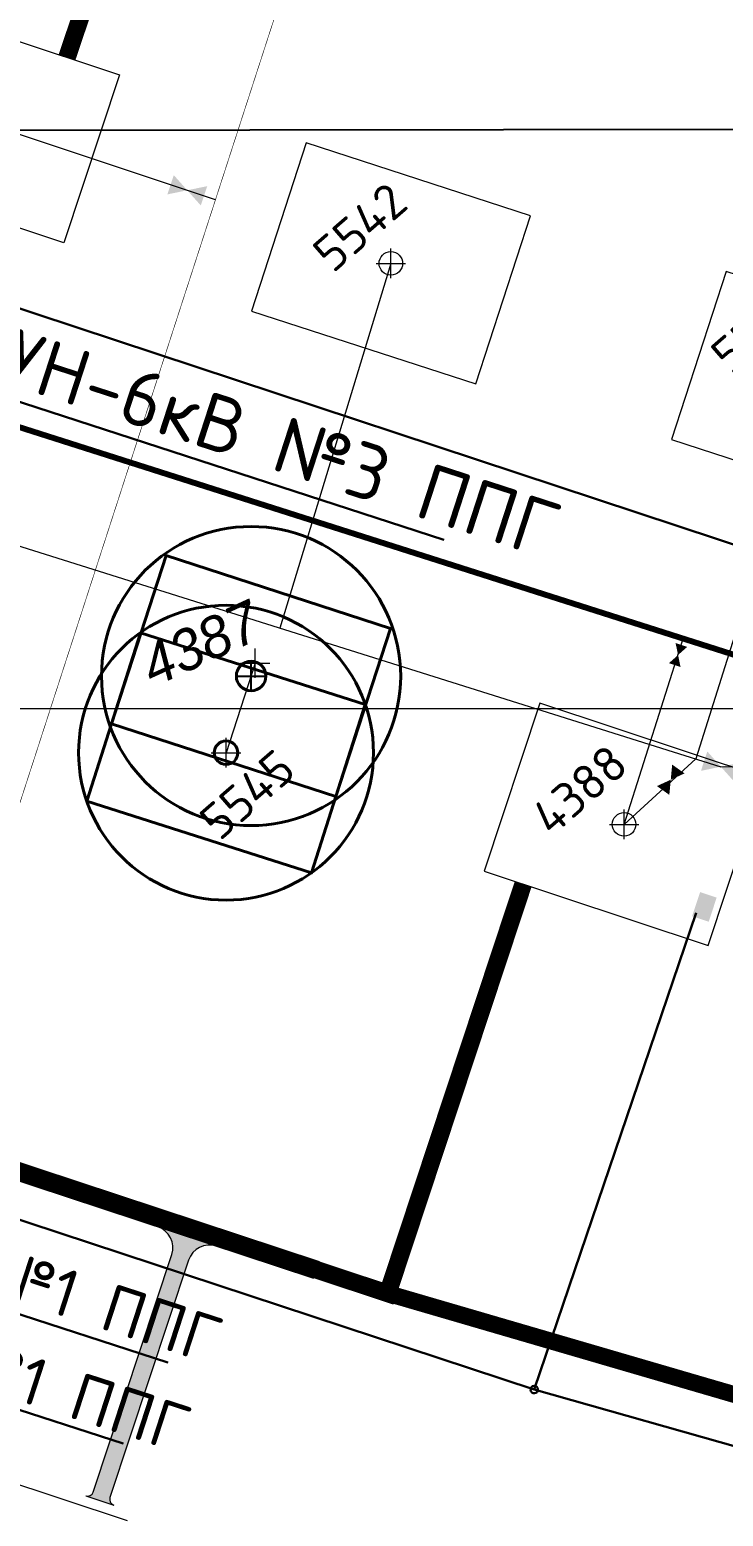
# Model space of a CAD drawing. Header units: millimetres. Extents: x 519 to 9564855, y -810 to 5021775.
# Drawn here: x 9538190 to 9538425, y 4997726 to 4998230 of the extents above; entities that cross this region are included whole.
import ezdxf
from ezdxf.enums import TextEntityAlignment as Align

# ---------------------------------------------------------------- set-up
doc = ezdxf.new("R2010")
doc.units = ezdxf.units.MM
doc.header["$LTSCALE"] = 2
doc.header["$MEASUREMENT"] = 0
doc.header["$PDMODE"] = 2
doc.header["$PDSIZE"] = 5
for name, color, linetype in [('0_ANNOT_Dimensions', 7, 'Continuous'), ('160 скважин на 2012 г. подъездные дороги', 40, 'Continuous'), ('Existing roads', 41, 'Continuous'), ('Injection lines', 164, 'Continuous'), ('OilColl&Flowlines', 3, 'Continuous'), ('Скважины на 2014 год', 70, 'Continuous'), ('Скважины на 2021 год', 7, 'Continuous'), ('Скважины на 2025 год _ОСМОТР', 5, 'Continuous')]:
    doc.layers.add(name, color=color, linetype=linetype)
for name, color, linetype, lineweight in [('WELLS(drilled after 2000y)', 6, 'Continuous', 40), ('Скважины на 2024 год-125', 10, 'Continuous', 40), ('Электро', 1, 'Continuous', 30), ('Электроснаб', 1, 'Continuous', 18), ('Электроснабжене', 1, 'Continuous', 18)]:
    doc.layers.add(name, color=color, linetype=linetype, lineweight=lineweight)
doc.styles.add('Elect', font='isocpeur.ttf')
doc.styles.add('Line_GUGK', font='')
doc.styles.get("Standard").update_dxf_attribs({"font": 'isocpeur.ttf', "width": 0.5})
doc.styles.get('Line_GUGK').set_extended_font_data('Bm431', italic=True)
doc.dimstyles.new('ISO-25', dxfattribs={"dimtxt": 15, "dimasz": 10, "dimexe": 5, "dimexo": 5, "dimgap": 5, "dimtad": 1, "dimtxsty": 'Standard', "dimblk": 'OBLIQUE', "dimcen": 50, "dimadec": 0, "dimazin": 0, "dimtfac": 1, "dimtmove": 0, "dimatfit": 3, "dimfxl": 0, "dimarcsym": 0})

# ---------------------------------------------------------------- blocks, each defined once
blk = doc.blocks.new('92051501$0$VALVE')
at = {"layer": 'OilColl&Flowlines'}
for points in [[(-5.97, -3.45), (-5.97, 3.45), (0, 0)], [(5.97, -3.45), (0, 0), (5.97, 3.45)]]:
    blk.add_solid(points, dxfattribs=at)
blk = doc.blocks.new('_Oblique')
at = {"color": 0, "linetype": 'ByBlock', "lineweight": -2}
blk.add_line((-0.5, -0.5), (0.5, 0.5), dxfattribs=at)
blk = doc.blocks.new('*D111')
at = {"layer": '0_ANNOT_Dimensions', "color": 0, "lineweight": -2, "transparency": 16777216}
for p, q in [((9540956.59, 4998203), (9540956.59, 4998205.09)), ((9540956.6, 4998200.09), (9521531.28, 4998171.79)), ((9521531.28, 4998174.7), (9521531.28, 4998176.79))]:
    blk.add_line(p, q, dxfattribs=at)
at = {"layer": 'DEFPOINTS', "color": 0, "linetype": 'ByBlock', "lineweight": 25, "transparency": 16777216}
for p in [(9540956.6, 4998198), (9521531.28, 4998171.79), (9521531.29, 4998169.71)]:
    blk.add_point(p, dxfattribs=at)
at = {"layer": '0_ANNOT_Dimensions', "color": 0, "linetype": 'ByBlock', "lineweight": -2, "transparency": 16777216, "xscale": 10, "yscale": 10, "zscale": 10}
for p, rotation in [((9540956.6, 4998200.09), 0.08345723362022996), ((9521531.28, 4998171.79), 180.0834572336203)]:
    blk.add_blockref('_Oblique', p, dxfattribs=dict(at, rotation=rotation))
at = {"layer": '0_ANNOT_Dimensions', "color": 0, "linetype": 'ByBlock', "lineweight": 25, "transparency": 16777216, "insert": (9531243.92, 4998199.94), "char_height": 15, "attachment_point": 5, "rotation": 0.0835, "bg_fill": 3, "box_fill_scale": 1.25, "bg_fill_color": 256, "bg_fill_true_color": 13158600, "bg_fill_transparency": 0}
blk.add_mtext('19425,33', dxfattribs=at)

msp = doc.modelspace()

# ---------------------------------------------------------------- hatches: boundary and pattern name
at = {"layer": 'Existing roads', "lineweight": 0}
msp.add_hatch(color=256, dxfattribs=at).paths.add_polyline_path([(9538243.88034, 4997812.83844, -0.414213562), (9538253.35668, 4997817.6028), (9538233.41745, 4997824.20033, -0.414213562), (9538238.1818, 4997814.72399), (9538211.53391, 4997734.18804, -0.414213562), (9538209.00689, 4997732.91754), (9538218.50291, 4997729.77548, -0.414213562), (9538217.23244, 4997732.30245)])
at = {"layer": 'Электро'}
msp.add_hatch(color=256, dxfattribs=at).paths.add_polyline_path([(9538414.674, 4997929.52523), (9538420.28623, 4997927.66824), (9538422.99346, 4997935.8501), (9538417.38123, 4997937.70709)])
at = {"layer": 'Электроснаб', "lineweight": 0}
msp.add_hatch(color=1, dxfattribs=at).paths.add_polyline_path([(9538414.674, 4997929.52523), (9538420.28623, 4997927.66824), (9538422.99346, 4997935.8501), (9538417.38123, 4997937.70709)])
at = {"layer": 'Электроснабжене', "lineweight": 0}
msp.add_hatch(color=1, dxfattribs=at).paths.add_polyline_path([(9538414.674, 4997929.52523), (9538420.28623, 4997927.66824), (9538422.99346, 4997935.8501), (9538417.38123, 4997937.70709)])

# ---------------------------------------------------------------- linework, layer by layer
at = {"layer": '160 скважин на 2012 г. подъездные дороги', "linetype": 'ByBlock', "lineweight": 0, "ltscale": 80}
msp.add_lwpolyline([(9538216.36143, 4998261.49574, 6, 6, 0), (9538202.65132, 4998220.872, 1, 1, 0)], format="xyseb", dxfattribs=at)
at = {"layer": 'Existing roads', "lineweight": 0}
for p, q in [((9537526.44693, 4998064.44398), (9538288.18722, 4997812.39792)), ((9537524.5058, 4998058.76635), (9538286.30243, 4997806.70164)), ((9538209.00689, 4997732.91754), (9538218.50291, 4997729.77548))]:
    msp.add_line(p, q, dxfattribs=at)
at = {"layer": 'Existing roads', "color": 0, "linetype": 'ByBlock', "lineweight": 0, "ltscale": 80}
msp.add_line((9533000, 4998000), (9548000, 4998000), dxfattribs=at)
at = {"layer": 'Existing roads', "lineweight": 0, "flags": 128}
for points, const_width in [([(9537525.50753, 4998061.69632), (9537761.33695, 4997983.67852), (9538311.4306, 4997801.58268), (9538357.36761, 4997940.41472)], 6), ([(9538527.41099, 4997738.52393), (9538311.4306, 4997801.58268)], 5.7)]:
    msp.add_lwpolyline(points, dxfattribs=dict(at, const_width=const_width))
for points in [[(9538209.00689, 4997732.91754, 0.414213562), (9538211.53391, 4997734.18804), (9538238.1818, 4997814.72399, 0.414213562), (9538233.41745, 4997824.20033)], [(9538253.35668, 4997817.6028, 0.414213562), (9538243.88034, 4997812.83844), (9538217.23243, 4997732.30241, 0.414207454), (9538218.50291, 4997729.77548, 0.414207454)]]:
    msp.add_lwpolyline(points, format="xyb", dxfattribs=at)
at = {"layer": 'Injection lines', "lineweight": 0}
msp.add_line((9538391.6, 4997960.7), (9538411.67305, 4998023.69892), dxfattribs=at)
at = {"layer": 'Injection lines', "lineweight": 0, "const_width": 2}
msp.add_lwpolyline([(9538855.21806, 4997882.37425), (9537810.6772, 4998215.19141)], dxfattribs=at)
at = {"layer": 'Injection lines', "lineweight": 0}
for points in [[(9538412.99118, 4998020.89019), (9538409.90117, 4998018.1379), (9538409.06263, 4998022.19007)], [(9538410.73971, 4998014.08573), (9538406.81116, 4998015.38562), (9538409.90117, 4998018.1379)]]:
    msp.add_solid(points, dxfattribs=at)
at = {"layer": 'OilColl&Flowlines', "lineweight": 0}
for p, q in [((9538253.01456, 4998172.59983), (9538172.9, 4998199.2)), ((9538135.44848, 4998071.11539), (9538424.41529, 4997980.25312)), ((9538415.94072, 4997982.91785), (9538391.6, 4997960.7)), ((9538480.56461, 4997978.78634), (9538424.41529, 4997980.25312))]:
    msp.add_line(p, q, dxfattribs=at)
at = {"layer": 'OilColl&Flowlines', "color": 3, "linetype": 'ByBlock', "lineweight": 0, "ltscale": 80, "const_width": 0.2}
msp.add_lwpolyline([(9538306.1816, 4998336.6083), (9538098.76175, 4997696.76432)], dxfattribs=at)
at = {"layer": 'OilColl&Flowlines', "lineweight": 0}
for points in [[(9538407.90175, 4997980.96731), (9538412.10754, 4997977.98429), (9538407.42127, 4997975.83348)], [(9538402.73501, 4997973.68267), (9538407.42127, 4997975.83348), (9538406.9408, 4997970.69965)]]:
    msp.add_solid(points, dxfattribs=at)
at = {"layer": 'WELLS(drilled after 2000y)', "color": 0, "linetype": 'ByBlock', "lineweight": 0}
msp.add_line((9538147.03745, 4997749.66299), (9538223.01798, 4997724.52241), dxfattribs=at)
at = {"layer": 'WELLS(drilled after 2000y)', "color": 0, "lineweight": 0}
msp.add_lwpolyline([(9538344.18202, 4997944.7776), (9538420.16254, 4997919.63702), (9538439.01798, 4997976.62241), (9538363.03745, 4998001.76299)], close=True, dxfattribs=at)
msp.add_circle((9538391.6, 4997960.7), 4, dxfattribs=at)
at = {"layer": 'WELLS(drilled after 2000y)', "color": 0, "lineweight": 0, "ltscale": 80}
msp.add_point((9538391.6, 4997960.7), dxfattribs=at)
at = {"layer": 'Скважины на 2014 год', "color": 0, "linetype": 'ByBlock', "lineweight": 0}
msp.add_lwpolyline([(9538125.62362, 4998183.24575), (9538144.54733, 4998240.18337), (9538220.46417, 4998214.95175), (9538201.54045, 4998158.01413), (9538125.62362, 4998183.24575)], dxfattribs=at)
at = {"layer": 'Скважины на 2021 год', "color": 3, "linetype": 'ByBlock', "lineweight": 0, "ltscale": 50}
for p, q in [((9538312.5, 4998151), (9538274.85537, 4998027.28051)), ((9538455, 4998107.4), (9538415.94072, 4997982.91785))]:
    msp.add_line(p, q, dxfattribs=at)
at = {"layer": 'Скважины на 2021 год', "lineweight": 0}
for points in [[(9538265.18723, 4998134.82898), (9538341.27175, 4998110.10762), (9538359.81277, 4998167.17102), (9538283.72825, 4998191.89238)], [(9538407.68723, 4998091.22898), (9538483.77175, 4998066.50762), (9538502.31277, 4998123.57102), (9538426.22825, 4998148.29238)]]:
    msp.add_lwpolyline(points, close=True, dxfattribs=at)
msp.add_circle((9538312.5, 4998151), 4, dxfattribs=at)
msp.add_point((9538312.5, 4998151), dxfattribs=at)
at = {"layer": 'Скважины на 2024 год-125'}
msp.add_lwpolyline([(9538217.78723, 4997994.82898), (9538293.87175, 4997970.10762), (9538312.41277, 4998027.17102), (9538236.32825, 4998051.89238)], close=True, dxfattribs=at)
at = {"layer": 'Скважины на 2024 год-125', "color": 11, "true_color": 0xf27172}
msp.add_circle((9538265.1, 4998011), 50.73408, dxfattribs=at)
at = {"layer": 'Скважины на 2024 год-125', "ltscale": 50}
msp.add_circle((9538265.1, 4998011), 5, dxfattribs=at)
at = {"layer": 'Скважины на 2024 год-125', "lineweight": 25}
msp.add_point((9538265.1, 4998011), dxfattribs=at)
at = {"layer": 'Скважины на 2025 год _ОСМОТР', "color": 9, "linetype": 'ByBlock', "lineweight": 0, "true_color": 0xc7c8ca}
msp.add_line((9538266.5, 4998015.4), (9538256.6, 4997985), dxfattribs=at)
at = {"layer": 'Скважины на 2025 год _ОСМОТР', "color": 9, "linetype": 'ByBlock', "lineweight": 40, "ltscale": 50, "true_color": 0xc7c8ca}
msp.add_lwpolyline([(9538209.38913, 4997968.53257), (9538285.61178, 4997944.24044), (9538303.83087, 4998001.40743), (9538227.60822, 4998025.69956)], close=True, dxfattribs=at)
msp.add_circle((9538256.6, 4997985), 50, dxfattribs=at)
at = {"layer": 'Скважины на 2025 год _ОСМОТР', "color": 9, "linetype": 'ByBlock', "lineweight": 40, "true_color": 0xc7c8ca}
msp.add_circle((9538256.6, 4997985), 4, dxfattribs=at)
at = {"layer": 'Скважины на 2025 год _ОСМОТР', "color": 9, "linetype": 'ByBlock', "lineweight": 0, "true_color": 0xc7c8ca}
for p in [(9538266.5, 4998015.4), (9538256.6, 4997985)]:
    msp.add_point(p, dxfattribs=at)
at = {"layer": 'Электро'}
for p, q in [((9538118.27381, 4998158.30487, 47.36082), (9538701.07416, 4997965.46319, 47.36082)), ((9538361.13208, 4997768.94622, 0), (9538452.92742, 4997742.98135, 0))]:
    msp.add_line(p, q, dxfattribs=at)
at = {"layer": 'Электро', "ltscale": 25}
for p, q in [((9538154.83669, 4998114.32896), (9538330.51142, 4998057.24878)), ((9538025.07403, 4997846.91593), (9538236.84149, 4997778.10851)), ((9538009.78424, 4997819.45882), (9538221.69151, 4997750.60597))]:
    msp.add_line(p, q, dxfattribs=at)
at = {"layer": 'Электро', "ltscale": 0.05}
for p, q in [((9538361.13208, 4997768.94622, 0), (9538416.05392, 4997930.69877, 0)), ((9538016.13876, 4997882.79375), (9538361.13208, 4997768.94622, 0))]:
    msp.add_line(p, q, dxfattribs=at)
at = {"layer": 'Электро'}
for start, end in [(342, 162), (162, 342)]:
    msp.add_arc((9538361.13208, 4997768.94622, 0), 1.25, start, end, dxfattribs=at)
at = {"layer": 'Электроснаб', "color": 1, "lineweight": 0}
for p, q in [((9538118.27381, 4998158.30487, 47.36082), (9538701.07416, 4997965.46319, 47.36082)), ((9538361.13208, 4997768.94622, 0), (9538452.92742, 4997742.98135, 0))]:
    msp.add_line(p, q, dxfattribs=at)
at = {"layer": 'Электроснаб', "color": 1, "lineweight": 0, "ltscale": 25}
for p, q in [((9538154.83669, 4998114.32896), (9538330.51142, 4998057.24878)), ((9538025.07403, 4997846.91593), (9538236.84149, 4997778.10851)), ((9538009.78424, 4997819.45882), (9538221.69151, 4997750.60597))]:
    msp.add_line(p, q, dxfattribs=at)
at = {"layer": 'Электроснаб', "color": 1, "lineweight": 0, "ltscale": 0.05}
for p, q in [((9538361.13208, 4997768.94622, 0), (9538416.05392, 4997930.69877, 0)), ((9538016.13876, 4997882.79375), (9538361.13208, 4997768.94622, 0))]:
    msp.add_line(p, q, dxfattribs=at)
at = {"layer": 'Электроснаб', "color": 1, "lineweight": 0}
for start, end in [(342, 162), (162, 342)]:
    msp.add_arc((9538361.13208, 4997768.94622, 0), 1.25, start, end, dxfattribs=at)
at = {"layer": 'Электроснабжене', "color": 1, "lineweight": 0}
msp.add_line((9538118.27381, 4998158.30487, 47.36082), (9538701.07416, 4997965.46319, 47.36082), dxfattribs=at)
at = {"layer": 'Электроснабжене', "color": 1, "lineweight": 0, "ltscale": 25}
for p, q in [((9538154.83669, 4998114.32896), (9538330.51142, 4998057.24878)), ((9538025.07403, 4997846.91593), (9538236.84149, 4997778.10851)), ((9538009.78424, 4997819.45882), (9538221.69151, 4997750.60597))]:
    msp.add_line(p, q, dxfattribs=at)
at = {"layer": 'Электроснабжене', "color": 1, "lineweight": 0}
for start, end in [(342, 162), (162, 342)]:
    msp.add_arc((9538361.13208, 4997768.94622, 0), 1.25, start, end, dxfattribs=at)

# ---------------------------------------------------------------- block references
at = {"layer": 'OilColl&Flowlines', "lineweight": 0, "rotation": 341.6915559985446}
for p in [(9538243.44665, 4998175.79525), (9538424.41529, 4997980.25312)]:
    msp.add_blockref('92051501$0$VALVE', p, dxfattribs=at)

# ---------------------------------------------------------------- texts
at = {"layer": 'WELLS(drilled after 2000y)', "color": 0, "lineweight": 0, "style": 'Elect'}
msp.add_text('4388', height=12, rotation=41, dxfattribs=at).set_placement((9538366.96983, 4997956.19734))
at = {"layer": 'Скважины на 2021 год', "lineweight": 0}
for s, p in [('5542', (9538295.23519, 4998144.68523)), ('5543', (9538430.22796, 4998110.25823))]:
    msp.add_text(s, height=12, rotation=41, dxfattribs=at).set_placement(p, align=Align.BOTTOM_LEFT)
at = {"layer": 'Скважины на 2024 год-125', "lineweight": 0, "style": 'Line_GUGK'}
msp.add_text('4387', height=14, rotation=24.5360476, dxfattribs=at).set_placement((9538233.64708, 4998003.2854), align=Align.BOTTOM_LEFT)
at = {"layer": 'Скважины на 2025 год _ОСМОТР', "color": 9, "linetype": 'ByBlock', "lineweight": 40, "true_color": 0xc7c8ca, "style": 'Elect'}
msp.add_text('5545', height=12, rotation=41, dxfattribs=at).set_placement((9538254.45863, 4997954.7553))
at = {"layer": 'Электро'}
for s, height, p in [('КРУН-6кВ №3 ППГ', 19, (9538150.95978, 4998120.30611)), ('яч.5 КРУН-6кВ №1 ППГ', 16, (9538028.21823, 4997849.94092)), ('яч.10 КРУН-6кВ №1 ППГ', 16, (9538010.55804, 4997822.09109, 47.36082))]:
    msp.add_text(s, height=height, rotation=342, dxfattribs=at).set_placement(p)
at = {"layer": 'Электроснаб', "color": 1, "lineweight": 0}
for s, height, p in [('КРУН-6кВ №3 ППГ', 19, (9538150.95978, 4998120.30611)), ('яч.5 КРУН-6кВ №1 ППГ', 16, (9538028.21823, 4997849.94092)), ('яч.10 КРУН-6кВ №1 ППГ', 16, (9538010.55804, 4997822.09109, 47.36082))]:
    msp.add_text(s, height=height, rotation=342, dxfattribs=at).set_placement(p)
at = {"layer": 'Электроснабжене', "color": 1, "lineweight": 0}
for s, height, p in [('КРУН-6кВ №3 ППГ', 19, (9538150.95978, 4998120.30611)), ('яч.5 КРУН-6кВ №1 ППГ', 16, (9538028.21823, 4997849.94092)), ('яч.10 КРУН-6кВ №1 ППГ', 16, (9538010.55804, 4997822.09109, 47.36082))]:
    msp.add_text(s, height=height, rotation=342, dxfattribs=at).set_placement(p)

# ---------------------------------------------------------------- next in the draw order: dimensions: what is measured, and where the dimension line sits
at = {"layer": '0_ANNOT_Dimensions', "linetype": 'ByBlock', "lineweight": 25}
dim = msp.add_aligned_dim(p1=(9540956.6, 4998198), p2=(9521531.287, 4998169.705), distance=-2.08809, dimstyle='ISO-25', override={"dimtfill": 1}, dxfattribs=at)
dim.commit()
dim.dimension.update_dxf_attribs({"geometry": '*D111', "text_midpoint": (9531243.92007, 4998199.94057)})

doc.saveas('drawing.dxf')
